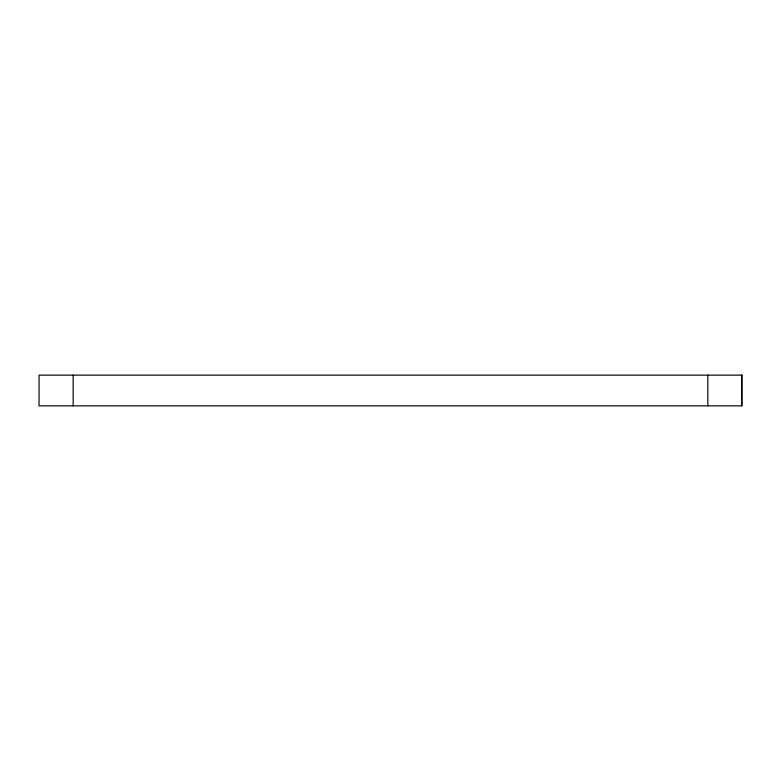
<?xml version="1.0" encoding="UTF-8"?>
<svg xmlns="http://www.w3.org/2000/svg" width="781" height="781" viewBox="0 0 781 781"><rect width="100%" height="100%" fill="white"/><g stroke="black" fill="none" stroke-linecap="round" stroke-linejoin="round"><path stroke-width="1.17" d="M741.638 375.144L741.638 405.856M707.83 375.144L707.83 405.856M73.17 375.144L73.17 405.856M741.95 375.144L39.05 375.144L39.05 405.856L741.95 405.856L741.95 375.144"/></g></svg>
